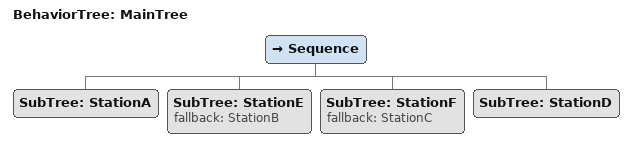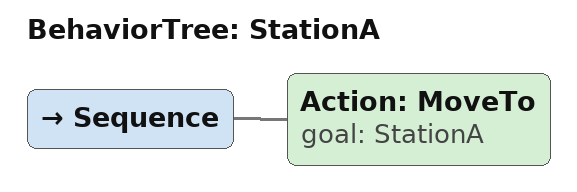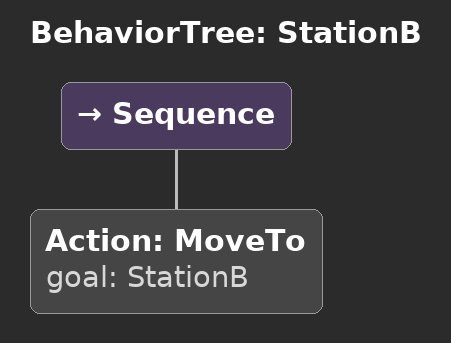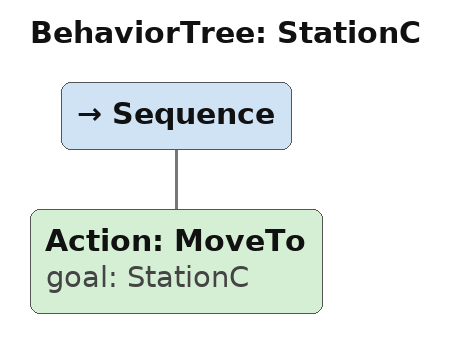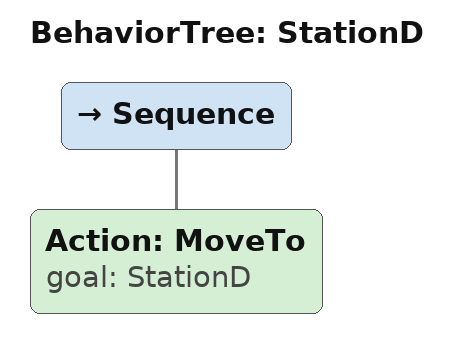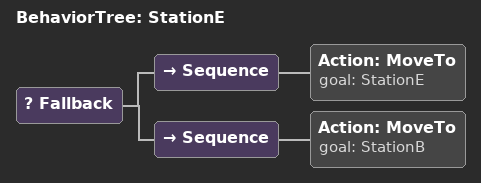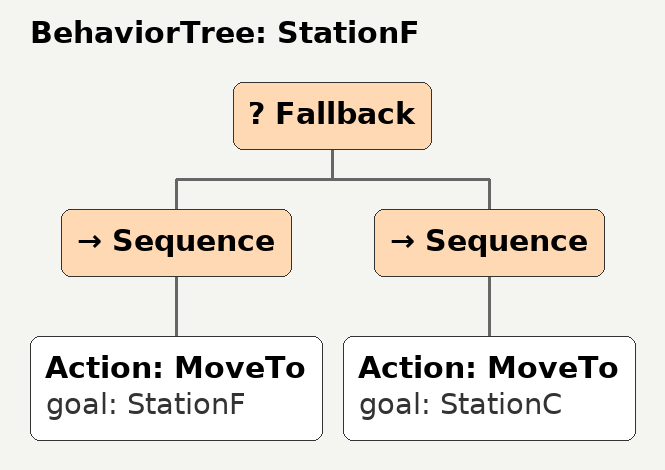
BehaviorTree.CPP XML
<root main_tree_to_execute="MainTree">
    <BehaviorTree ID="MainTree">
        <Sequence>
           ; Visit Stations in sequence
            <SubTree ID="StationA" />
            <SubTree ID="StationE" fallback="StationB" />
            <SubTree ID="StationF" fallback="StationC" />
            <SubTree ID="StationD" />
        </Sequence>
    </BehaviorTree>

    <BehaviorTree ID="StationA">
        <Sequence>
            <Action ID="MoveTo" goal="StationA" />
        </Sequence>
    </BehaviorTree>

    <BehaviorTree ID="StationB">
        <Sequence>
            <Action ID="MoveTo" goal="StationB" />
        </Sequence>
    </BehaviorTree>

    <BehaviorTree ID="StationC">
        <Sequence>
            <Action ID="MoveTo" goal="StationC" />
        </Sequence>
    </BehaviorTree>

    <BehaviorTree ID="StationD">
        <Sequence>
            <Action ID="MoveTo" goal="StationD" />
        </Sequence>
    </BehaviorTree>

    <BehaviorTree ID="StationE">
        <Fallback>
            <Sequence>
                <Action ID="MoveTo" goal="StationE" />
            </Sequence>
            <Sequence>
                <Action ID="MoveTo" goal="StationB" />
            </Sequence>
        </Fallback>
    </BehaviorTree>

    <BehaviorTree ID="StationF">
        <Fallback>
            <Sequence>
                <Action ID="MoveTo" goal="StationF" />
            </Sequence>
            <Sequence>
                <Action ID="MoveTo" goal="StationC" />
            </Sequence>
        </Fallback>
    </BehaviorTree>

</root>
